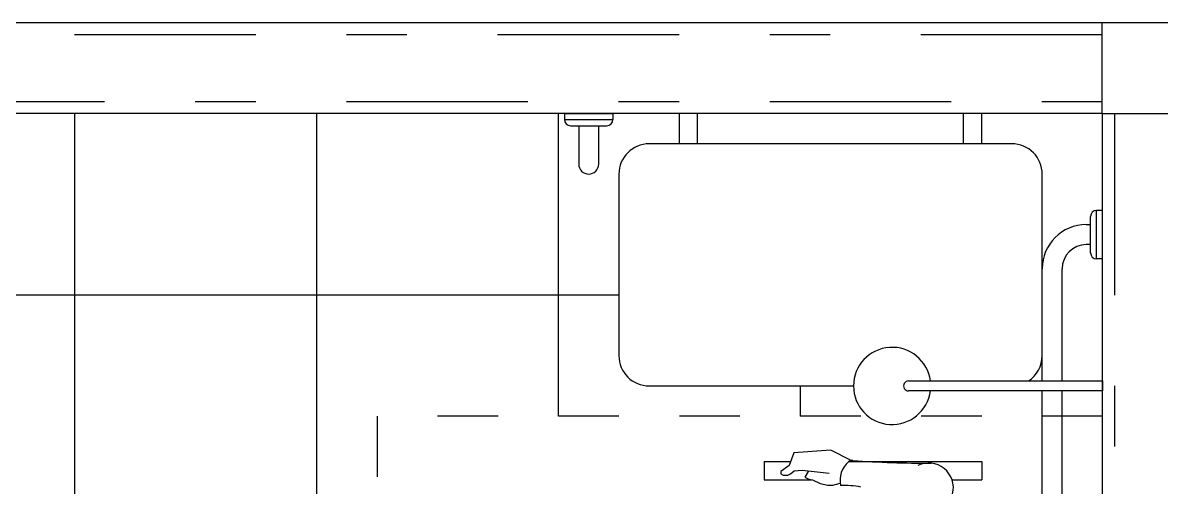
# Model space of a CAD drawing. Header units: inches. Extents: x -64 to 509, y -100 to 268.
# Drawn here: x 473.508 to 475.391, y 2.558 to 3.325 of the extents above; entities that cross this region are included whole.
import ezdxf

# ---------------------------------------------------------------- set-up
doc = ezdxf.new("R2010")
doc.units = ezdxf.units.IN
doc.header["$MEASUREMENT"] = 0
for name, pattern in [('DASHDOTX2', [2, 1, -0.5, 0, -0.5]), ('HIDDEN', [0.375, 0.25, -0.125]), ('HIDDEN2', [0.1875, 0.125, -0.0625])]:
    doc.linetypes.add(name, pattern=pattern)
for name, color, linetype in [('ARQ_REBOCO', 4, 'Continuous'), ('BL-SAN-01', 1, 'Continuous'), ('EQUIP', 3, 'Continuous'), ('PISOS', 8, 'Continuous'), ('PROJ COBERTA', 8, 'DASHDOTX2'), ('PROJEÇÃO', 8, 'HIDDEN')]:
    doc.layers.add(name, color=color, linetype=linetype)

# ---------------------------------------------------------------- blocks, each defined once
blk = doc.blocks.new('Chuveiro')
for p, q in [((-0.3925886923094862, 0.009999999999999785), (0, 0.009999999999999787)), ((0, 0.009999999999999787), (0, -0.009999999999999787)), ((0, -0.009999999999999787), (-0.3925886923094862, -0.009999999999999785))]:
    blk.add_line(p, q)
for centre, radius, start, end in [((-0.4258692927401497, 0), 0.07799817608857437, 7.366059028300029, 352.6339409717), ((-0.3925886923094863, 0), 0.009999999999999785, 89.9999999999997, 270)]:
    blk.add_arc(centre, radius, start, end)

msp = doc.modelspace()

# ---------------------------------------------------------------- hatches: boundary and pattern name
at = {"layer": 'PISOS'}
h = msp.add_hatch(dxfattribs=at)
h.set_pattern_fill('_USER,_O', color=256, scale=0.4, double=1, pattern_type=0)
h.set_pattern_definition([(0, (471.9942087924638, -5.924633511720799), (0, 0.4), []), (90, (471.9942087924638, -5.924633511720799), (-0.4, 2.449212707644755e-17), [])])
edge = h.paths.add_edge_path()
edge.add_line((472.5273856632123, -5.639657453396666), (472.5273856632123, -5.924633511720799))
edge.add_line((472.5273856632123, -5.924633511720799), (473.0442087924635, -5.924633511720799))
edge.add_line((473.0442087924635, -5.924633511720799), (473.0442087924633, -4.824633511720734))
edge.add_line((473.0442087924633, -4.824633511720734), (471.9442087924623, -4.824633511720778))
edge.add_line((471.9442087924623, -4.824633511720778), (471.9442087924623, -5.924633511720799))
edge.add_line((471.9442087924623, -5.924633511720799), (472.5110319217148, -5.924633511720799))
edge.add_line((472.5110319217148, -5.924633511720799), (472.5110319217148, -5.639657453396666))
edge.add_arc((472.5192087924636, -5.576405695460946), 0.063778100451493, -82.6339409716997, 262.63394097169964, ccw=False)
edge = h.paths.add_edge_path()
edge.add_line((473.1442087924634, -4.824633511720734), (473.1442087924634, -5.924633511720799))
edge.add_line((473.1442087924634, -5.924633511720799), (473.6360319217148, -5.924633511720799))
edge.add_line((473.6360319217148, -5.924633511720799), (473.6360319217148, -5.639657453396666))
edge.add_arc((473.6442087924636, -5.576405695460946), 0.063778100451493, -82.6339409716997, 262.63394097169964, ccw=False)
edge.add_line((473.6523856632123, -5.639657453396666), (473.6523856632123, -5.924633511720799))
edge.add_line((473.6523856632123, -5.924633511720799), (474.1442087924634, -5.924633511720799))
edge.add_line((474.1442087924634, -5.924633511720799), (474.1442087924634, -4.824633511720705))
edge.add_line((474.1442087924634, -4.824633511720705), (473.1442087924634, -4.824633511720734))
edge = h.paths.add_edge_path()
edge.add_line((474.2442087924634, -4.824633511720705), (474.2442087924634, -5.924633511720799))
edge.add_line((474.2442087924634, -5.924633511720799), (474.7610319217148, -5.924633511720799))
edge.add_line((474.7610319217148, -5.924633511720799), (474.7610319217148, -5.639657453396666))
edge.add_arc((474.7692087924636, -5.576405695460946), 0.063778100451493, -82.6339409716997, 262.63394097169964, ccw=False)
edge.add_line((474.7773856632123, -5.639657453396666), (474.7773856632123, -5.924633511720799))
edge.add_line((474.7773856632123, -5.924633511720799), (475.2942087924635, -5.924633511720799))
edge.add_line((475.2942087924635, -5.924633511720799), (475.2942087924633, -4.824633511720663))
edge.add_line((475.2942087924633, -4.824633511720663), (474.2442087924634, -4.824633511720705))
edge = h.paths.add_edge_path(flags=17)
edge.add_arc((475.3387738308797, -0.8446335117207578), 0.8802222222222014, 180, 267.0979138310177)
edge.add_line((475.2942087924633, -1.723726861624357), (475.2942087924635, -0.8446335117207582))
edge.add_line((475.2942087924635, -0.8446335117207582), (474.4585516086576, -0.8446335117207581))
edge = h.paths.add_edge_path(flags=17)
edge.add_arc((473.8908169979617, 0.007083017137104408), 0.4317298525222815, 270.4501368342915, 323.6356146296331, ccw=False)
edge.add_line((473.8942087924634, -0.4246335117206286), (473.8942087924634, -0.6246335117206172))
edge.add_line((473.8942087924634, -0.6246335117206172), (475.2942087924633, -0.6246335117206172))
edge.add_line((475.2942087924633, -0.6246335117206172), (475.2942087924633, 0.1753664882793373))
edge.add_line((475.2942087924633, 0.1753664882793373), (473.8142087924633, 0.1753664882793373))
edge.add_line((473.8142087924633, 0.1753664882793373), (474.2384728611753, -0.2488975804325266))
edge = h.paths.add_edge_path(flags=16)
edge.add_arc((474.8789908258894, -0.2269120632526196), 0.1687974129083938, 142.7045753202198, 179.2265559700913, ccw=False)
edge.add_arc((474.9275676007532, -0.2740389521349838), 0.2361341343275665, 119.80175941857269, 140.7493371870428, ccw=False)
edge.add_arc((474.9445787924632, -0.3124835117207124), 0.2779829480382423, 97.10226339348498, 118.90605981831041, ccw=False)
edge.add_arc((474.9323782369077, -0.3199390672762624), 0.2841716419272859, 74.10437847186648, 94.47443525321148, ccw=False)
edge.add_arc((474.9305994174633, -0.3221960117204293), 0.2868315603172294, 60.87415477665883, 73.88611532732841, ccw=False)
edge.add_arc((474.8224587924625, -0.5921335117211063), 0.5764549527073777, 60.05478462600291, 64.54626975780252, ccw=False)
edge.add_arc((475.0387587924637, -0.2343835117204762), 0.158739298851544, 54.82316965519709, 63.24931728084829, ccw=False)
edge.add_line((475.1302087924632, -0.1046335117206354), (475.1673817460729, -0.1252573498630767))
edge.add_line((475.1673817460729, -0.1252573498630767), (475.1679133082786, -0.1253384356233056))
edge.add_arc((475.1683657022477, -0.1223727418261759), 0.00300000000026403, 241.7011865363488, 261.3268259518133, ccw=False)
edge.add_line((475.166943492322, -0.125014203340001), (475.1302087924634, -0.1046335117206354))
edge.add_line((475.1302087924633, -0.1046335117206354), (475.1102087924632, -0.09363351172065398))
edge.add_arc((474.8574587924633, -0.5741335117215082), 0.5429206318614388, 62.25497603196912, 66.92958775022255)
edge.add_arc((474.9243873638917, -0.3585977974346727), 0.3192171746502668, 62.81858067712727, 74.4041736671854)
edge.add_arc((474.9380243480187, -0.3244390672762661), 0.2826774145865483, 75.2050947263072, 95.64706275386308)
edge.add_arc((474.9454792470086, -0.3109289662661052), 0.2701081458213847, 97.50305241785381, 120.0530140270087)
edge.add_arc((474.9446849829395, -0.2964549402920799), 0.2572658835439396, 121.5144025703507, 138.0967396142496)
edge.add_arc((474.8675752973176, -0.2222854534681309), 0.1503848368675462, 139.5076139119993, 180.8946333791521)
edge.add_arc((474.8675752973176, -0.2269815699731599), 0.150384836867529, 179.1053666209193, 220.4923860881432)
edge.add_arc((474.9446849829394, -0.1528120831491774), 0.2572658835439434, 221.9032603858415, 238.485597429609)
edge.add_arc((474.9454792470086, -0.1383380571751487), 0.270108145821413, 239.9469859729428, 262.4969475821226)
edge.add_arc((474.9380243480186, -0.124827956165064), 0.2826774145864909, 264.3529372461213, 284.7949052737318)
edge.add_arc((474.9243873638918, -0.09066922600661448), 0.3192171746502289, 285.5958263328325, 297.1814193228677)
edge.add_arc((474.8574587924631, 0.1248664882804194), 0.5429206318616745, 293.0704122497881, 297.7450239680381)
edge.add_line((475.1102087924633, -0.3556335117206118), (475.1302087924635, -0.3446335117205592))
edge.add_line((475.1302087924635, -0.3446335117205592), (475.1673817460729, -0.3240096735782032))
edge.add_line((475.1673817460729, -0.3240096735782032), (475.1679133082786, -0.3239285878179743))
edge.add_arc((475.1683657022477, -0.3268942816151323), 0.0030000000002921, 98.67317404810484, 119.7448813007799)
edge.add_line((475.1668772854323, -0.3242895521886027), (475.1302087924632, -0.3446335117206445))
edge.add_arc((475.0387587924627, -0.2148835117208159), 0.1587392988520742, 296.75068271931366, 305.1768303450821, ccw=False)
edge.add_arc((474.8224587924641, 0.1428664882796877), 0.5764549527065179, 295.4537302420599, 299.9452153738197, ccw=False)
edge.add_arc((474.9305994174633, -0.1270710117208667), 0.2868315603172214, 286.1138846725126, 299.1258452233618, ccw=False)
edge.add_arc((474.9323782369077, -0.1293279561650388), 0.2841716419272737, 265.52556474681404, 285.8956215279761, ccw=False)
edge.add_arc((474.9445787924633, -0.1367835117205244), 0.2779829480382922, 241.0939401816652, 262.89773660653105, ccw=False)
edge.add_arc((474.9275676007532, -0.1752280713063243), 0.2361341343275558, 219.2506628129594, 240.1982405813901, ccw=False)
edge.add_arc((474.8789908258895, -0.2223549601886565), 0.1687974129084136, 180.7734440297652, 217.2954246797889, ccw=False)
edge = h.paths.add_edge_path(flags=16)
edge.add_arc((474.8785059454881, -0.2277260384110545), 0.1253353113750237, 123.01888892839861, 178.5861389790632, ccw=False)
edge.add_arc((474.9615292272459, -0.3525574247641655), 0.2752505763337822, 100.7456748537636, 123.35022007393371, ccw=False)
edge.add_arc((474.9392180984568, -0.2341469186607385), 0.1547566338603131, 62.93775935053401, 100.80407232653903, ccw=False)
edge.add_arc((474.9436449133459, -0.2255271797730896), 0.1450666318184272, 0.35296698434689233, 62.9458620333553, ccw=False)
edge.add_arc((474.9436449133458, -0.2237398436682405), 0.1450666318185262, 297.05413797594593, 359.64703301567306, ccw=False)
edge.add_arc((474.9392180984569, -0.2151201047805875), 0.1547566338602996, 259.1959276758434, 297.0622406580999, ccw=False)
edge.add_arc((474.9615292272459, -0.09670959867711931), 0.2752505763337877, 236.6497799258303, 259.2543251476065, ccw=False)
edge.add_arc((474.8785059454881, -0.2215409850302171), 0.1253353113750451, 181.4138610208103, 236.98111107108082, ccw=False)
edge = h.paths.add_edge_path(flags=0)
edge.add_arc((474.8730272856139, -0.2257499500768026), 0.1148239208701806, 123.1672895650037, 179.4429016765808, ccw=False)
edge.add_arc((474.956206592463, -0.3402035117206965), 0.2562324774590934, 100.34156276324802, 124.7353373183374, ccw=False)
edge.add_arc((474.9374094966887, -0.2271652018615247), 0.1416675304146267, 59.07776214136419, 101.06974684521128, ccw=False)
edge.add_arc((474.9406115702409, -0.2266612894983395), 0.1396119491120727, 0.8322152547312953, 60.09887458396321, ccw=False)
edge.add_arc((474.9406115702409, -0.2226057339429305), 0.1396119491120733, 299.90112541593567, 359.1677847452413, ccw=False)
edge.add_arc((474.9374094966885, -0.2221018215798086), 0.1416675304146491, 258.93025315494333, 300.9222378586036, ccw=False)
edge.add_arc((474.9562065924633, -0.1090635117206318), 0.2562324774592197, 235.26466268167468, 259.6584372367344, ccw=False)
edge.add_arc((474.8730272856139, -0.2235170733644694), 0.1148239208701867, 180.5570983237209, 236.8327104351676, ccw=False)
edge = h.paths.add_edge_path(flags=0)
edge.add_line((474.9422087924632, -0.1796335117206809), (475.0222087924632, -0.1796335117206809))
edge.add_line((475.0222087924632, -0.1796335117206809), (475.0222087924632, -0.269633511720599))
edge.add_line((475.0222087924632, -0.269633511720599), (474.9422087924632, -0.269633511720599))
edge.add_arc((474.9422087924632, -0.2246335117206399), 0.04499999999995907, 90, 270, ccw=False)
edge = h.paths.add_edge_path(flags=16)
edge.add_line((475.1802131475138, -0.3051180898368671), (475.1802131475138, -0.1441489336044128))
edge.add_arc((475.1602131475138, -0.1441489336044441), 0.0199999999999676, 8.961212815037978e-11, 21.17047005452896)
edge.add_arc((475.1712988683301, -0.2352831054857387), 0.09864750907059301, 66.76932594605961, 85.6021324669124, ccw=False)
edge.add_arc((475.1806790452464, -0.2004144984043457), 0.06311516811436135, 46.39461722343441, 62.103822809443216, ccw=False)
edge.add_line((475.2242087924632, -0.1547123589210742), (475.2242087924632, -0.2945546645202057))
edge.add_arc((475.1806790452463, -0.2488525250369527), 0.06311516811440572, 297.89617719072504, 313.6053827766334, ccw=False)
edge.add_arc((475.1712988683298, -0.2139839179555612), 0.09864750907070763, 274.39786753324813, 293.23067405417146, ccw=False)
edge.add_arc((475.1602131475138, -0.3051180898368734), 0.01999999999998182, 338.8295299452531, 360.0000000000181)
edge = h.paths.add_edge_path(flags=0)
edge.add_line((475.2067087924632, -0.2605763500722844), (475.2067087924632, -0.1886906733689955))
edge.add_arc((475.2032001185306, -0.1826335117207284), 0.006999999999946118, 300.0820143132734, 320.9752057014621)
edge.add_arc((475.2115149921977, -0.189372723457423), 0.003702994858203361, 4.038473404899889, 140.9752057016019, ccw=False)
edge.add_line((475.2152087924633, -0.1891119351941768), (475.2152087924633, -0.2596335117206081))
edge.add_arc((475.2115149921977, -0.2598942999838567), 0.003702994858196349, -140.97520570159998, 4.038473404936781, ccw=False)
edge.add_arc((475.2032001185306, -0.2666335117205513), 0.00699999999994474, 39.0247942985365, 59.91798568672571)
edge = h.paths.add_edge_path(flags=17)
edge.add_line((475.2942087924633, 0.2753664882793601), (475.2942087924633, 1.075366488279315))
edge.add_line((475.2942087924633, 1.075366488279315), (473.8942087924634, 1.075366488279315))
edge.add_line((473.8942087924634, 1.075366488279315), (473.8942087924634, 0.875366488279326))
edge.add_arc((473.8908169979617, 0.4436499594215821), 0.4317298525222929, 36.36438537037901, 89.54986316570847, ccw=False)
edge.add_line((474.2384728611752, 0.6996305569912948), (473.8142087924633, 0.2753664882793601))
edge.add_line((473.8142087924633, 0.2753664882793601), (475.2942087924633, 0.2753664882793601))
edge = h.paths.add_edge_path(flags=16)
edge.add_arc((474.8789908258895, 0.6730879367473575), 0.1687974129084072, 142.7045753202776, 179.2265559701106, ccw=False)
edge.add_arc((474.9275676007536, 0.6259610478647615), 0.2361341343280285, 119.80175941875899, 140.7493371871018, ccw=False)
edge.add_arc((474.944578792463, 0.5875164882796233), 0.2779829480378655, 97.10226339343558, 118.9060598184135, ccw=False)
edge.add_arc((474.9323782369077, 0.5800609327236989), 0.2841716419273063, 74.10437847135847, 94.47443525318539, ccw=False)
edge.add_arc((474.9305994174633, 0.5778039882791062), 0.2868315603176373, 60.87415477665883, 73.88611532687332, ccw=False)
edge.add_arc((474.8224587924641, 0.3078664882803785), 0.5764549527053471, 60.05478462607579, 64.54626975785811, ccw=False)
edge.add_arc((475.0387587924629, 0.6656164882794351), 0.1587392988520563, 54.823169654976084, 63.249317280625576, ccw=False)
edge.add_line((475.1302087924632, 0.7953664882793419), (475.167381746073, 0.7747426501369006))
edge.add_line((475.167381746073, 0.7747426501369006), (475.1679133082783, 0.7746615643767569))
edge.add_arc((475.1683657022475, 0.7776272581739831), 0.00300000000036163, 241.7011866862278, 261.3268259518232, ccw=False)
edge.add_line((475.1669434923286, 0.7749857966563525), (475.1302087924633, 0.7953664882792424))
edge.add_line((475.1302087924633, 0.7953664882792424), (475.1102087924633, 0.8063664882793233))
edge.add_arc((474.8574587924619, 0.3258664882799027), 0.5429206318607985, 62.2549760317726, 66.92958775002586)
edge.add_arc((474.9243873638923, 0.5414022025647725), 0.3192171746506011, 62.81858067726418, 74.40417366732655)
edge.add_arc((474.9380243480186, 0.5755609327237259), 0.2826774145865304, 75.20509472630923, 95.6470627538605)
edge.add_arc((474.9454792470087, 0.5890710337341598), 0.2701081458211068, 97.50305241787375, 120.0530140270113)
edge.add_arc((474.9446849829395, 0.6035450597078804), 0.257265883543931, 121.5144025703222, 138.0967396141237)
edge.add_arc((474.8675752973177, 0.6777145465317003), 0.1503848368676076, 139.5076139117467, 180.8946333789174)
edge.add_arc((474.8675752973175, 0.6730184300270553), 0.1503848368674474, 179.1053666208309, 220.4923860882818)
edge.add_arc((474.9446849829395, 0.7471879168504705), 0.257265883543587, 221.9032603858099, 238.4855974295862)
edge.add_arc((474.9454792470086, 0.7616619428249369), 0.2701081458214041, 239.94698597298, 262.4969475821255)
edge.add_arc((474.938024348019, 0.7751720438350211), 0.2826774145865215, 264.3529372460467, 284.7949052735455)
edge.add_arc((474.9243873638918, 0.8093307739939373), 0.3192171746507915, 285.5958263327062, 297.1814193228387)
edge.add_arc((474.8574587924633, 1.02486648827882), 0.5429206318602123, 293.0704122498506, 297.745023968099)
edge.add_line((475.1102087924633, 0.5443664882793513), (475.1302087924632, 0.555366488279347))
edge.add_line((475.1302087924632, 0.555366488279347), (475.167381746073, 0.5759903264217741))
edge.add_line((475.167381746073, 0.5759903264217741), (475.1679133082783, 0.5760714121819177))
edge.add_arc((475.1683657022475, 0.5731057183846887), 0.003000000000362232, 98.67317404790055, 109.4634738818869)
edge.add_arc((475.1683657022477, 0.5731057183855068), 0.002999999999675995, 109.4634738916994, 119.7448813050321)
edge.add_line((475.1668772854324, 0.5757104478113888), (475.1302087924632, 0.5553664882793328))
edge.add_arc((475.0387587924636, 0.6851164882791313), 0.1587392988515748, 296.7506827190943, 305.1768303448452, ccw=False)
edge.add_arc((474.8224587924627, 1.042866488278347), 0.5764549527060114, 295.4537302422559, 299.9452153740231, ccw=False)
edge.add_arc((474.9305994174633, 0.7729289882796128), 0.2868315603176863, 286.1138846726985, 299.12584522331656, ccw=False)
edge.add_arc((474.9323782369077, 0.770672043834958), 0.2841716419272917, 265.52556474680574, 285.8956215282045, ccw=False)
edge.add_arc((474.9445787924632, 0.7632164882793886), 0.277982948038232, 241.0939401817518, 262.8977366065236, ccw=False)
edge.add_arc((474.9275676007535, 0.7247719286937332), 0.2361341343277964, 219.2506628128566, 240.1982405814314, ccw=False)
edge.add_arc((474.8789908258893, 0.6776450398113911), 0.1687974129082334, 180.7734440298092, 217.2954246797564, ccw=False)
edge = h.paths.add_edge_path(flags=16)
edge.add_arc((474.8785059454883, 0.6722739615889975), 0.1253353113751404, 123.01888892727939, 178.5861389790078, ccw=False)
edge.add_arc((474.9615292272457, 0.5474425752361207), 0.2752505763334389, 100.7456748530816, 123.35022007337159, ccw=False)
edge.add_arc((474.9392180984569, 0.6658530813392951), 0.1547566338602893, 62.93775930930917, 100.80407232545332, ccw=False)
edge.add_arc((474.9436449133458, 0.67447282022694), 0.1450666318185259, 0.35296698432597395, 62.94586198927749, ccw=False)
edge.add_arc((474.9436449133459, 0.6762601563317647), 0.1450666318184269, 297.0541378966696, 359.6470330156618, ccw=False)
edge.add_arc((474.9392180984569, 0.6848798952194974), 0.1547566338603009, 259.1959276706857, 297.0622405838161, ccw=False)
edge.add_arc((474.9615292272458, 0.8032904013226609), 0.2752505763334446, 236.6497799259565, 259.2543251447326, ccw=False)
edge.add_arc((474.8785059454882, 0.6784590149697276), 0.1253353113750112, 181.4138610207048, 236.98111107128, ccw=False)
edge = h.paths.add_edge_path(flags=0)
edge.add_arc((474.873027285614, 0.674250049923167), 0.1148239208701905, 123.16728956482271, 179.442901676804, ccw=False)
edge.add_arc((474.9562065924634, 0.5597964882796187), 0.2562324774589548, 100.34156276314388, 124.73533731834729, ccw=False)
edge.add_arc((474.9374094966886, 0.6728347981385142), 0.1416675304146569, 59.07776214084868, 101.0697468448048, ccw=False)
edge.add_arc((474.940611570241, 0.6733387105015279), 0.1396119491121356, 0.8322152549159796, 60.098874583540805, ccw=False)
edge.add_arc((474.940611570241, 0.6773942660571459), 0.1396119491121408, 299.90112541573814, 359.167784745341, ccw=False)
edge.add_arc((474.9374094966887, 0.6778981784202261), 0.1416675304146208, 258.93025315529167, 300.92223785838263, ccw=False)
edge.add_arc((474.9562065924634, 0.790936488279196), 0.2562324774589741, 235.2646626816288, 259.65843723693763, ccw=False)
edge.add_arc((474.8730272856139, 0.6764829266355843), 0.1148239208700924, 180.5570983239865, 236.83271043515379, ccw=False)
edge = h.paths.add_edge_path(flags=0)
edge.add_line((474.9422087924632, 0.7203664882794101), (475.0222087924633, 0.7203664882794101))
edge.add_line((475.0222087924633, 0.7203664882794101), (475.0222087924633, 0.6303664882793782))
edge.add_line((475.0222087924633, 0.6303664882793782), (474.9422087924632, 0.6303664882793782))
edge.add_arc((474.9422087924632, 0.6753664882793942), 0.04500000000001592, 90, 270, ccw=False)
edge = h.paths.add_edge_path(flags=16)
edge.add_line((475.1802131475138, 0.5948819101631102), (475.1802131475138, 0.7558510663955644))
edge.add_arc((475.1602131475138, 0.7558510663954293), 0.01999999999995339, 3.870735047350121e-10, 21.17047005521297)
edge.add_arc((475.1712988683298, 0.6647168945142676), 0.09864750907069585, 66.76932594587089, 85.60213246677631, ccw=False)
edge.add_arc((475.1806790452464, 0.6995855015951686), 0.06311516811478374, 46.394617223640125, 62.10382280961687, ccw=False)
edge.add_line((475.2242087924633, 0.7452876410789031), (475.2242087924633, 0.6054453354797715))
edge.add_arc((475.1806790452464, 0.6511474749634326), 0.06311516811474044, 297.89617719050614, 313.60538277641524, ccw=False)
edge.add_arc((475.1712988683302, 0.6860160820444555), 0.0986475090705925, 274.3978675330545, 293.23067405395767, ccw=False)
edge.add_arc((475.1602131475138, 0.5948819101631216), 0.01999999999999505, 338.8295299456062, 359.9999999999672)
edge = h.paths.add_edge_path(flags=0)
edge.add_line((475.2067087924632, 0.6394236499277355), (475.2067087924632, 0.7113093266309392))
edge.add_arc((475.2032001185306, 0.7173664882793755), 0.007000000000071253, 300.0820143122768, 320.9752057011132)
edge.add_arc((475.2115149921978, 0.7106272765425785), 0.003702994858152875, 4.038473405245611, 140.9752057011689, ccw=False)
edge.add_line((475.2152087924633, 0.7108880648058431), (475.2152087924633, 0.6403664882793692))
edge.add_arc((475.2115149921978, 0.6401057000160957), 0.003702994858141398, -140.97520570117427, 4.038473405382604, ccw=False)
edge.add_arc((475.2032001185306, 0.6333664882792989), 0.007000000000071034, 39.02479429888826, 59.91798568772413)
edge = h.paths.add_edge_path()
edge.add_line((473.8442087924632, 1.175366488279337), (474.1542087924634, 1.175366488279337))
edge.add_line((474.1542087924634, 1.175366488279337), (474.1542087924634, 1.185366488279328))
edge.add_arc((474.1642087924633, 1.185366488279328), 0.01000000000000512, 90, 180, ccw=False)
edge.add_line((474.1642087924633, 1.195366488279333), (474.1777087924634, 1.195366488279333))
edge.add_line((474.1777087924634, 1.195366488279333), (474.1777087924634, 1.202366488279381))
edge.add_arc((474.2507087924633, 1.202366488279381), 0.07299999999999329, 90, 180.0000000000002, ccw=False)
edge.add_line((474.2507087924633, 1.275366488279374), (474.9377087924634, 1.275366488279374))
edge.add_arc((474.9377087924634, 1.20236648827937), 0.07300000000000395, 8.29913915367797e-12, 89.99999999998892, ccw=False)
edge.add_line((475.0107087924633, 1.202366488279381), (475.0107087924633, 1.195366488279404))
edge.add_line((475.0107087924633, 1.195366488279404), (475.0242087924634, 1.195366488279333))
edge.add_arc((475.0242087924634, 1.185366488279329), 0.01000000000000467, -2.6147972675971687e-12, 90.00000000008151, ccw=False)
edge.add_line((475.0342087924633, 1.185366488279328), (475.0342087924633, 1.175366488279337))
edge.add_line((475.0342087924633, 1.175366488279337), (475.2942087924633, 1.175366488279337))
edge.add_line((475.2942087924633, 1.175366488279337), (475.2942087924633, 1.335366488279419))
edge.add_line((475.2942087924633, 1.335366488279419), (475.2842087924633, 1.335366488279405))
edge.add_arc((475.2842087924633, 1.345366488279421), 0.01000000000001577, 180.0000000000611, 269.9999999999186, ccw=False)
edge.add_line((475.2742087924634, 1.34536648827941), (475.2742087924634, 1.391866488279447))
edge.add_line((475.2742087924634, 1.391866488279447), (475.2672087924633, 1.391866488279405))
edge.add_arc((475.2672087924633, 1.4318664882794), 0.03999999999999559, 179.9999999999847, 270.00000000002035, ccw=False)
edge.add_line((475.2272087924633, 1.431866488279411), (475.2272087924633, 1.875366488279383))
edge.add_line((475.2272087924633, 1.875366488279383), (474.0942087924633, 1.875366488279383))
edge.add_line((474.0942087924633, 1.875366488279383), (474.0942087924633, 2.675366488279337))
edge.add_line((474.0942087924633, 2.675366488279337), (474.9063874654069, 2.675366488279337))
edge.add_arc((474.9459809762035, 2.725366488279292), 0.06377810045148641, 180.0000000000004, 231.6253460531211, ccw=False)
edge.add_line((474.882202875752, 2.725366488279292), (474.5442087924633, 2.725366488279292))
edge.add_arc((474.5442087924633, 2.77536648827936), 0.05000000000006821, 180, 270, ccw=False)
edge.add_line((474.4942087924633, 2.77536648827936), (474.4942087924633, 3.075366488279315))
edge.add_arc((474.5442087924633, 3.075366488279315), 0.05000000000006821, 90, 180, ccw=False)
edge.add_line((474.5442087924633, 3.125366488279383), (474.5942087924633, 3.125366488279383))
edge.add_line((474.5942087924633, 3.125366488279383), (474.5942087924633, 3.175366488279309))
edge.add_line((474.5942087924633, 3.175366488279309), (474.4842087924633, 3.175366488279309))
edge.add_line((474.4842087924633, 3.175366488279309), (474.4842087924633, 3.165366488279346))
edge.add_arc((474.4742087924633, 3.165366488279346), 0.01000000000000512, -90, 0, ccw=False)
edge.add_line((474.4742087924633, 3.155366488279341), (474.4607087924633, 3.155366488279341))
edge.add_line((474.4607087924633, 3.155366488279341), (474.4607087924633, 3.091866488279379))
edge.add_arc((474.4442087924633, 3.091866488279379), 0.01650000000000773, -180, 0, ccw=False)
edge.add_line((474.4277087924633, 3.091866488279379), (474.4277087924634, 3.155366488279356))
edge.add_line((474.4277087924634, 3.155366488279356), (474.4142087924633, 3.155366488279341))
edge.add_arc((474.4142087924633, 3.165366488279346), 0.01000000000000512, 180, 270, ccw=False)
edge.add_line((474.4042087924634, 3.165366488279346), (474.4042087924634, 3.175366488279309))
edge.add_line((474.4042087924634, 3.175366488279309), (473.4442087924631, 3.17536648827928))
edge.add_line((473.4442087924631, 3.17536648827928), (473.4583509280869, 3.161224352655609))
edge.add_line((473.4583509280869, 3.161224352655609), (472.8221119792635, 2.524985403832005))
edge.add_arc((473.4442087924632, 3.175366488279218), 0.9000000000000169, 226.2733443614071, 270)
edge.add_line((473.4442087924632, 2.275366488279204), (473.5442087924632, 2.275366488279246))
edge.add_line((473.5442087924632, 2.275366488279246), (473.5442087924632, 1.475366488279406))
edge.add_arc((473.6009006938267, 1.232058389642931), 0.2498255442149673, -13.116157409600987, 103.11615740957723, ccw=False)
edge = h.paths.add_edge_path(flags=16)
edge.add_line((475.1673660846777, 1.774798695868412), (475.1674941784304, 1.774725499438304))
edge.add_line((475.1674941784304, 1.774725499438304), (475.1679133082783, 1.774661564376757))
edge.add_arc((475.1683657022475, 1.777627258174009), 0.003000000000384731, 250.536526118258, 261.326825952165, ccw=False)
edge = h.paths.add_edge_path(flags=16)
edge.add_arc((474.8785059454883, 1.672273961588999), 0.1253353113751233, 123.0188889272689, 178.5861389790603, ccw=False)
edge.add_arc((474.9615292272457, 1.54744257523613), 0.2752505763334312, 100.74567485238629, 123.3502200733727, ccw=False)
edge.add_arc((474.9392180984569, 1.665853081339293), 0.1547566338602846, 62.93775935104247, 100.80407232420572, ccw=False)
edge.add_arc((474.9436449133458, 1.674472820226938), 0.145066631818512, 0.3529669843268266, 62.945862033813626, ccw=False)
edge.add_arc((474.9436449133459, 1.67626015633176), 0.1450666318184268, 297.0541378965877, 359.6470330156638, ccw=False)
edge.add_arc((474.9392180984569, 1.684879895219499), 0.1547566338603001, 259.1959276706641, 297.06224058373357, ccw=False)
edge.add_arc((474.9615292272457, 1.803290401322655), 0.27525057633343, 236.64977992593282, 259.254325144726, ccw=False)
edge.add_arc((474.8785059454882, 1.678459014969755), 0.125335311375029, 181.4138610207692, 236.9811110712311, ccw=False)
edge = h.paths.add_edge_path(flags=0)
edge.add_arc((474.873027285614, 1.674250049923179), 0.1148239208701776, 123.16728956497931, 179.4429016760085, ccw=False)
edge.add_arc((474.9562065924633, 1.55979648827958), 0.2562324774589843, 100.34156276337552, 124.73533731840851, ccw=False)
edge.add_arc((474.9374094966885, 1.672834798138519), 0.1416675304146538, 59.077762140989705, 101.06974684522669, ccw=False)
edge.add_arc((474.940611570241, 1.673338710501536), 0.1396119491121403, 0.8322152546443817, 60.0988745836832, ccw=False)
edge.add_arc((474.940611570241, 1.677394266057136), 0.139611949112136, 299.90112541559125, 359.16778474507686, ccw=False)
edge.add_arc((474.9374094966886, 1.677898178420209), 0.1416675304146255, 258.9302531542262, 300.9222378582542, ccw=False)
edge.add_arc((474.9562065924633, 1.790936488279197), 0.2562324774589614, 235.2646626815883, 259.65843723635237, ccw=False)
edge.add_arc((474.8730272856139, 1.676482926635555), 0.1148239208701047, 180.5570983231703, 236.83271043501378, ccw=False)
edge = h.paths.add_edge_path(flags=0)
edge.add_line((474.9422087924632, 1.72036648827941), (475.0222087924633, 1.72036648827941))
edge.add_line((475.0222087924633, 1.72036648827941), (475.0222087924633, 1.630366488279378))
edge.add_line((475.0222087924633, 1.630366488279378), (474.9422087924632, 1.630366488279378))
edge.add_arc((474.9422087924632, 1.675366488279394), 0.04500000000001592, 90, 270, ccw=False)
edge = h.paths.add_edge_path()
edge.add_arc((473.4442087924632, 3.175366488279223), 0.9000000000000195, 226.2733443614073, 270, ccw=False)
edge.add_line((472.8221119792635, 2.524985403832005), (472.821954825019, 2.524828249587586))
edge.add_line((472.821954825019, 2.524828249587586), (472.8078126893953, 2.538970385211314))
edge.add_line((472.8078126893953, 2.538970385211314), (473.4442087924633, 3.17536648827928))
edge.add_line((473.4442087924633, 3.17536648827928), (471.9442087924624, 3.175366488279222))
edge.add_line((471.9442087924623, 3.175366488279222), (471.9442087924623, -4.824633511720778))
edge.add_line((471.9442087924623, -4.824633511720778), (475.2942087924633, -4.824633511720663))
edge.add_line((475.2942087924633, -4.824633511720663), (475.2942087924632, -3.474633511720754))
edge.add_line((475.2942087924632, -3.474633511720754), (472.8942087924632, -3.47463351172064))
edge.add_line((472.8942087924632, -3.47463351172064), (472.8942087924632, -3.024633511720708))
edge.add_line((472.8942087924632, -3.024633511720708), (472.7942087924638, -3.024633511720708))
edge.add_line((472.7942087924638, -3.024633511720708), (472.7942087924638, -2.874633511720617))
edge.add_line((472.7942087924638, -2.874633511720617), (472.7942087924637, -2.374812134346826))
edge.add_line((472.7942087924637, -2.374812134346826), (475.2942087924633, -2.374812134346712))
edge.add_line((475.2942087924633, -2.374812134346712), (475.2942087924633, -1.774633511720594))
edge.add_line((475.2942087924633, -1.774633511720594), (475.2942087924633, -1.723726861624357))
edge.add_arc((475.3387738308797, -0.8446335117207575), 0.8802222222222, 180.0000000000001, 267.0979138310177, ccw=False)
edge.add_line((474.4585516086576, -0.8446335117207582), (474.4585516086574, -0.8246335117206627))
edge.add_line((474.4585516086574, -0.8246335117206627), (475.3585516086575, -0.8246335117207764))
edge.add_line((475.3585516086575, -0.8246335117207764), (475.3585516086575, -0.7746335117207082))
edge.add_line((475.3585516086575, -0.7746335117207082), (472.9942087924638, -0.7746335117205945))
edge.add_line((472.9942087924638, -0.7746335117205945), (472.9942087924638, -0.6246335117206172))
edge.add_line((472.9942087924638, -0.6246335117206172), (473.7942087924633, -0.6246335117206172))
edge.add_line((473.7942087924633, -0.6246335117206172), (473.7942087924633, -0.4246335117206854))
edge.add_line((473.7942087924633, -0.4246335117206854), (473.8942087924561, -0.4246335117206854))
edge.add_arc((473.8908169979617, 0.007083017137114678), 0.4317298525222925, 270.4501368333334, 323.6356146296374)
edge.add_line((474.2384728611753, -0.248897580432498), (474.2243307255516, -0.2630397160562552))
edge.add_line((474.2243307255516, -0.2630397160562552), (473.8000666568396, 0.1612243526556085))
edge.add_line((473.8000666568396, 0.1612243526556085), (473.8142087924633, 0.1753664882793373))
edge.add_line((473.8142087924633, 0.1753664882793373), (473.7942087924633, 0.1753664882793373))
edge.add_line((473.7942087924633, 0.1753664882793373), (473.7942087924633, 0.2753664882793601))
edge.add_line((473.7942087924633, 0.2753664882793601), (473.8142087924633, 0.2753664882793601))
edge.add_line((473.8142087924633, 0.2753664882793601), (473.8000666568396, 0.2895086239030888))
edge.add_line((473.8000666568396, 0.2895086239030888), (474.2243307255516, 0.7137726926150663))
edge.add_line((474.2243307255516, 0.7137726926150663), (474.238472861175, 0.6996305569916217))
edge.add_arc((473.8908169979617, 0.4436499594215811), 0.4317298525222955, 36.364385370433, 89.54986316666663)
edge.add_line((473.8942087924561, 0.8753664882793828), (473.7942087924633, 0.8753664882793828))
edge.add_line((473.7942087924633, 0.8753664882793828), (473.7942087924633, 1.075366488279315))
edge.add_line((473.7942087924633, 1.075366488279315), (473.4442087924632, 1.075366488279315))
edge.add_line((473.4442087924632, 1.075366488279315), (473.4442087924632, 2.275366488279204))

# ---------------------------------------------------------------- linework, layer by layer
at = {"layer": 'ARQ_REBOCO', "ltscale": 10}
for p, q in [((475.4442087924633, 3.325366488279315), (471.9442087924623, 3.32536648827943)), ((475.2942087924631, 3.175366488279337), (471.9442087924623, 3.175366488279222)), ((475.2942087924633, -0.6246335117206172), (475.2942087924633, 3.175366488279337))]:
    msp.add_line(p, q, dxfattribs=at)
at = {"layer": 'BL-SAN-01'}
for p, q in [((474.8447699183703, 2.618958384419102), (474.7835031084749, 2.614895200443584)), ((474.8783114120629, 2.602007024456611), (474.8447699183703, 2.618958384419102)), ((474.7342087924633, 2.600366488279064), (474.7342087924633, 2.570366488279319)), ((474.7342087924633, 2.600366488279292), (474.7779639800616, 2.600366488279292)), ((474.7835031084749, 2.614895200443584), (474.775519946042, 2.593955973096968)), ((474.8744838938038, 2.600366488279292), (475.0942087924633, 2.600366488279292)), ((475.0942087924633, 2.600366488279292), (475.0942087924633, 2.570366488279319)), ((474.775519946042, 2.593955973096968), (474.7618839820366, 2.583877103312375)), ((474.7618839820366, 2.583877103312375), (474.7619338495418, 2.580811269442393)), ((474.7619338495418, 2.580811269442393), (474.7619480974006, 2.579935316908063)), ((474.7619480974006, 2.579935316908063), (474.7657065153179, 2.577805988971591)), ((474.773371099993, 2.577930657734782), (474.7779342311514, 2.580195340328373)), ((474.7779342311514, 2.580195340328373), (474.7839910976336, 2.584893826144025)), ((474.7839910976336, 2.584893826144025), (474.7971161377893, 2.585983496558015)), ((474.7971161377893, 2.585983496558015), (474.8416597780214, 2.581231872045123)), ((474.8070097854115, 2.583734915498553), (474.8019036727216, 2.574451926736515)), ((474.7342087924633, 2.570366488279547), (474.8128936190409, 2.570366488279547)), ((474.7657065153179, 2.577805988971591), (474.7696483017222, 2.577870104335489)), ((474.7696483017222, 2.577870104335489), (474.773371099993, 2.577930657734782)), ((474.8019036727216, 2.574451926736515), (474.8080852079669, 2.571485827877041)), ((474.8080852079669, 2.571485827877041), (474.8142418094595, 2.570052645952501)), ((474.8142418094595, 2.570052645952501), (474.827261844351, 2.564131134127592)), ((474.827261844351, 2.564131134127592), (474.8395750473364, 2.561264770278626)), ((474.8395750473364, 2.561264770278626), (474.8481155845458, 2.561403686900462)), ((474.8481155845458, 2.561403686900462), (474.8603290525207, 2.564668990791574)), ((475.0450693867264, 2.570366488279433), (475.0942087924633, 2.570366488279319))]:
    msp.add_line(p, q, dxfattribs=at)
at = {"layer": 'BL-SAN-01', "linetype": 'HIDDEN2', "ltscale": 0.5}
msp.add_lwpolyline([(475.2942087924633, 1.875366488279383), (475.2942087924633, 2.675366488279337), (474.0942087924633, 2.675366488279337), (474.0942087924633, 1.875366488279383)], close=True, dxfattribs=at)
at = {"layer": 'BL-SAN-01'}
for centre, radius, start, end in [((474.8994921904871, 2.569657193730905), 0.03963557686681538, 130.4862007240815, 192.956675148249), ((474.8802508508971, 2.592196897966232), 0.01, 86.00566884593147, 130.4862007240389), ((475.0115230975603, 4.472150436200877), 1.874531164153322, 266.0056688459184, 269.9744385747135), ((475.0063462285385, 2.557061426214318), 0.04094517867343631, 345.9638242662755, 115.9654138996842), ((474.8664613221449, 2.410621555299826), 0.1502530077839634, 79.31991355009023, 92.1342494384215)]:
    msp.add_arc(centre, radius, start, end, dxfattribs=at)
at = {"layer": 'EQUIP', "color": 2}
for p, q in [((474.4042087924634, 3.175366488279337), (474.4042087924634, 3.165366488279346)), ((474.4042087924634, 3.175366488279337), (474.4842087924633, 3.175366488279337)), ((474.4042087924634, 3.165366488279346), (474.4842087924633, 3.165366488279346)), ((474.4842087924633, 3.175366488279337), (474.4842087924633, 3.165366488279233)), ((474.4842087924633, 3.175366488279337), (474.4842087924633, 3.165366488279346)), ((474.4142087924633, 3.155366488279356), (474.4742087924633, 3.155366488279356)), ((474.4277087924634, 3.155366488279356), (474.4277087924634, 3.091866488279379)), ((474.4607087924633, 3.091866488279379), (474.4607087924633, 3.155366488279356)), ((475.2842087924633, 2.935366488279328), (475.2842087924633, 3.015366488279369)), ((475.2942087924633, 3.015366488279369), (475.2842087924633, 3.015366488279369)), ((475.2742087924634, 2.945366488279319), (475.2742087924634, 3.005366488279378)), ((475.2672087924633, 2.991866488279356), (475.2742087924634, 2.991866488279356)), ((475.2742087924634, 2.958866488279341), (475.2672087924633, 2.958866488279341)), ((475.1942087924633, 2.73354335902809), (475.1942087924633, 2.918866488279377)), ((475.2272087924633, 2.73354335902809), (475.2272087924633, 2.918866488279377)), ((475.2942087924633, 2.935366488279328), (475.2842087924633, 2.935366488279328)), ((475.1942087924633, 2.27536648827936), (475.1942087924633, 2.717189617530607)), ((475.2272087924633, 2.291866488279311), (475.2272087924633, 2.717189617530607))]:
    msp.add_line(p, q, dxfattribs=at)
at = {"layer": 'EQUIP', "color": 1}
for p, q in [((474.5942087924633, 3.125366488279383), (474.5942087924633, 3.175366488279337)), ((474.6242087924634, 3.125366488279383), (474.6242087924634, 3.175366488279337)), ((475.0642087924633, 3.125366488279383), (475.0642087924633, 3.175366488279337)), ((475.0942087924633, 3.125366488279383), (475.0942087924633, 3.175366488279337))]:
    msp.add_line(p, q, dxfattribs=at)
msp.add_lwpolyline([(475.1716099942552, 2.73354335902809, 0.2528923875202985), (475.1942087924633, 2.77536648827936), (475.1942087924633, 3.075366488279315, 0.414213562373095), (475.1442087924634, 3.125366488279383), (474.5442087924633, 3.125366488279383, 0.414213562373095), (474.4942087924633, 3.075366488279315), (474.4942087924633, 2.77536648827936, 0.414213562373095), (474.5442087924633, 2.725366488279292), (474.882202875752, 2.725366488279292)], format="xyb", dxfattribs=at)
at = {"layer": 'EQUIP', "color": 2}
for centre, radius, start, end in [((474.4142087924633, 3.165366488279346), 0.01, 180, 270), ((474.4742087924633, 3.165366488279346), 0.01, 270, 0), ((474.4442087924633, 3.091866488279379), 0.01650000000000063, 179.9999999999479, 359.9999999999479), ((475.2842087924633, 3.005366488279378), 0.01, 90, 180), ((475.2672087924633, 2.918866488279377), 0.07300000000000001, 90, 180), ((475.2672087924633, 2.918866488279377), 0.04, 90, 180), ((475.2842087924633, 2.945366488279319), 0.01, 180, 270)]:
    msp.add_arc(centre, radius, start, end, dxfattribs=at)
at = {"layer": 'PROJ COBERTA', "ltscale": 0.3}
for p, q in [((475.2936241269485, 3.305366488279446), (471.9436241269505, 3.305366488279645)), ((471.9436241269505, 3.19536648827966), (475.2936241269485, 3.195366488279461)), ((475.3136241269487, 3.175366488279451), (475.3136241269485, -0.6246335117205035))]:
    msp.add_line(p, q, dxfattribs=at)
at = {"layer": 'PROJEÇÃO'}
for p, q in [((475.2936241269485, 3.175366488279451), (475.2936241269485, 3.325366488279428)), ((475.2936241269487, 3.175366488279451), (475.4436241269487, 3.175366488279451))]:
    msp.add_line(p, q, dxfattribs=at)

# ---------------------------------------------------------------- block references
at = {"xscale": 0.8176870748751099, "yscale": 0.8176870748751099, "zscale": 0.8176870748751099}
msp.add_blockref('Chuveiro', (475.2942087924633, 2.725366488279292), dxfattribs=at)

doc.saveas('drawing.dxf')
